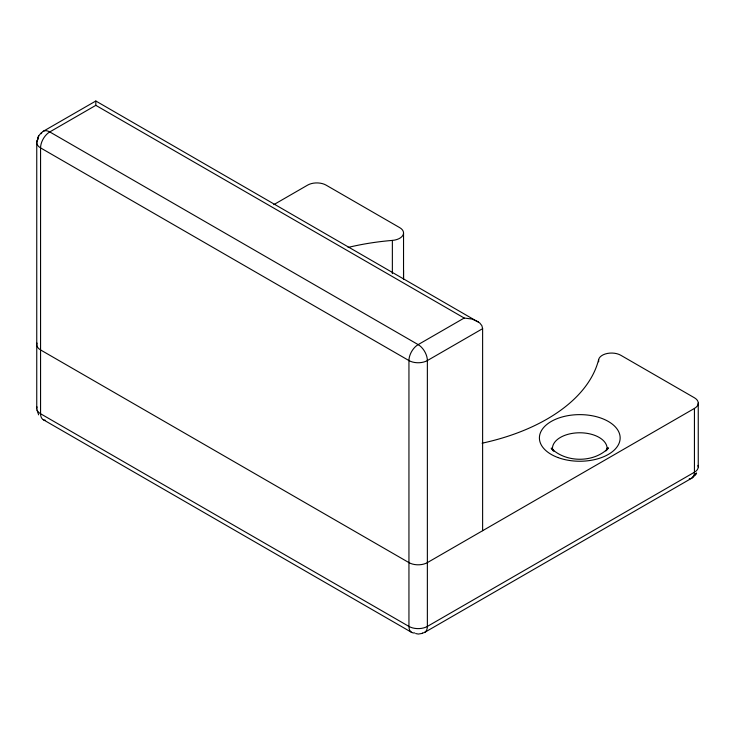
<?xml version="1.0" encoding="UTF-8"?>
<svg xmlns="http://www.w3.org/2000/svg" width="735" height="735" viewBox="0 0 735 735"><rect width="100%" height="100%" fill="white"/><g stroke="black" fill="none" stroke-linecap="round" stroke-linejoin="round"><path stroke-width="1.1" d="M403.533 279.419L403.543 233.078M698.25 466.909L698.25 403.111M403.533 279.282L403.543 270.296M37.191 140.624L38.679 135.901L41.335 132.695M37.761 138.465L38.679 135.901L36.75 142.572L36.75 408.421M607.496 447.835L605.888 450.895L608.571 447.937C594.183 463.004 565.757 462.976 551.176 448.194L553.841 451.134L552.104 447.964L552.711 450.647M694.786 475.26L696.55 473.184L691.736 478.191L424.665 632.385M693.206 476.831L696.55 473.184M43.264 131.289L95.826 101.007L479.716 322.931L481.848 325.614L482.619 328.554L482.619 530.716M478.366 321.866L472.1 319.063L464.198 318.034L95.826 105.353L49.778 131.932A13.028 7.515 60 0 0 41.215 133.715M273.824 204.633L307.634 185.11A13.028 7.515 0 0 1 326.055 185.11L399.73 227.648A13.028 7.515 0 0 1 402.881 235.338A13.028 7.515 0 0 1 392.361 240.409A182.335 105.27 0 0 0 348.105 247.429M464.198 318.034L418.151 344.614A13.028 7.515 -60 0 0 408.945 360.563L408.945 626.422A13.028 7.515 -60 0 0 414.788 632.945M482.619 328.664L427.366 360.563A13.028 7.515 0 0 1 408.945 360.563L40.563 147.891A13.028 7.515 0 0 1 37.834 139.567M482.096 443.205A182.335 105.27 0 0 0 598.658 359.507A13.028 7.515 0 0 1 607.432 353.434A13.028 7.515 0 0 1 620.763 355.253L694.437 397.791A13.028 7.515 0 0 1 694.437 408.421L427.366 562.615A13.028 7.515 0 0 1 408.945 562.615L40.563 349.933A13.028 7.515 0 0 1 37.026 343.08M422.487 633.359L418.38 634.057L415.707 633.561M43.264 419.703L411.637 632.385M36.998 410.047L38.643 414.852M694.437 408.421L694.437 472.228A13.028 7.515 60 0 1 689.219 478.797M598.658 359.507L598.658 361.795M392.361 240.409L392.361 273.622M95.826 101.026L95.826 105.353M45.542 420.31A13.028 7.515 -60 0 1 40.563 413.741A13.028 7.515 0 0 1 37.026 406.887M697.974 465.374A13.028 7.515 0 0 1 694.437 472.228L427.366 626.422A13.028 7.515 60 0 1 422.386 632.991M552.5 449.691A27.351 15.793 0 0 1 579.777 432.777A27.351 15.793 0 0 1 607.055 449.691M418.151 344.614L49.778 131.932A13.028 7.515 -60 0 0 40.563 147.891L40.563 413.741L408.945 626.422A13.028 7.515 0 0 0 427.366 626.422L427.366 360.563A13.028 7.515 60 0 0 418.151 344.614M557.902 457.528A40.37 23.309 0 0 0 620.101 439.08A40.37 23.309 0 0 0 561.329 417.204A40.37 23.309 0 0 0 557.902 457.528"/></g></svg>
